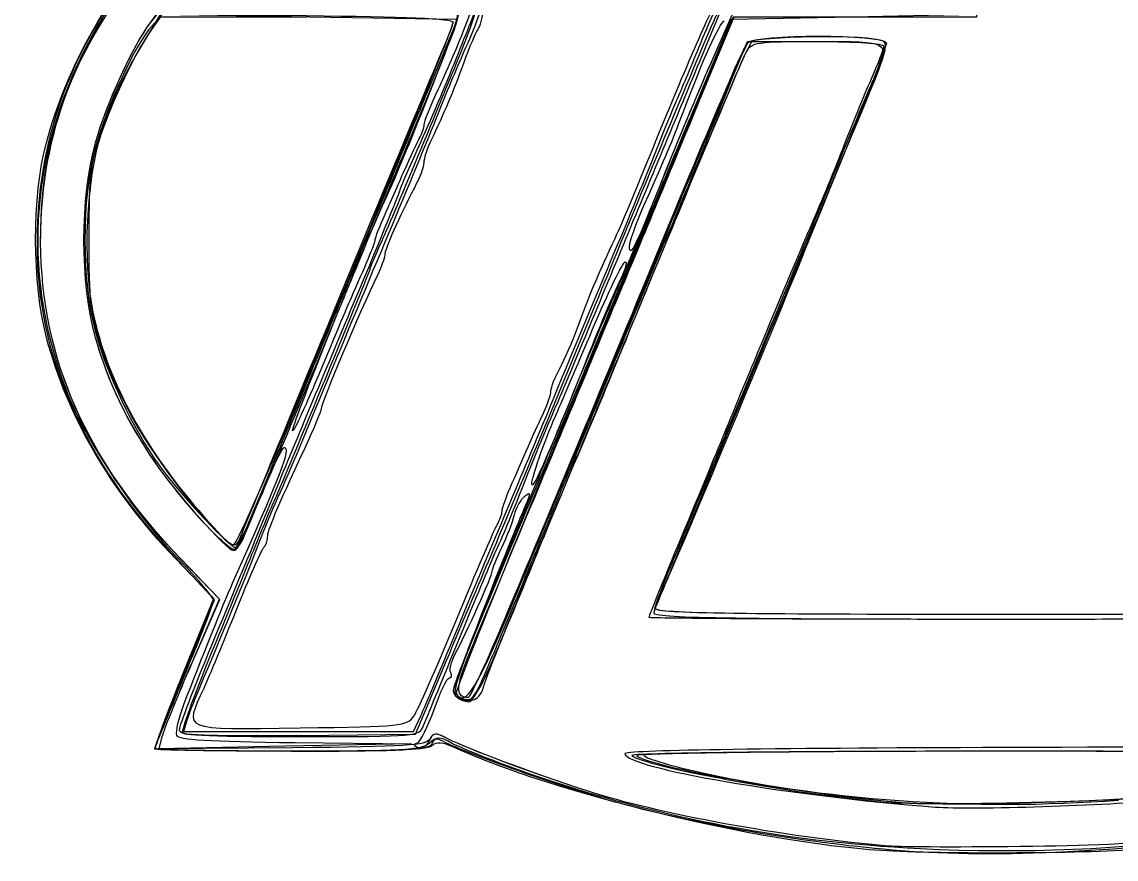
# Model space of a CAD drawing. Extents: x 0 to 107, y 0 to 68.
# Drawn here: x -0.1 to 59.1, y -0.1 to 45.2 of the extents above; entities that cross this region are included whole.
import ezdxf

# ---------------------------------------------------------------- set-up
doc = ezdxf.new("R2010")
doc.units = 0
doc.layers.add('Layer_1', color=7, linetype='CONTINUOUS')

msp = doc.modelspace()

# ---------------------------------------------------------------- linework, layer by layer
at = {"layer": 'Layer_1', "color": 7}
for points in [[(36.84762, 43.775828), (37.864224, 46.223224), (44.297291, 46.223224), (50.730359, 46.223224), (50.657819, 50.654995), (50.585279, 55.086767), (48.799341, 55.164998), (47.013403, 55.243228), (47.013403, 56.686347), (47.013403, 58.129467), (48.568508, 58.129467)], [(54.157127, 50.72114), (55.083169, 50.853432), (55.083169, 52.9701), (55.083169, 55.086766), (53.164939, 55.164507), (51.24671, 55.242247), (51.24671, 50.468154), (51.24671, 45.694062), (44.792779, 45.694062), (38.338847, 45.694062), (37.092807, 42.84979)], [(55.114851, 53.234688), (55.083191, 55.086771), (53.231107, 55.086771), (51.379023, 55.086771), (51.306773, 50.390416), (51.234523, 45.694061), (44.786697, 45.694061), (38.338871, 45.694061), (37.114387, 42.898089)], [(55.114851, 53.234688), (55.083191, 55.086771), (53.231107, 55.086771), (51.379023, 55.086771), (51.306773, 50.390416), (51.234523, 45.694061), (44.786697, 45.694061), (38.338871, 45.694061), (37.114387, 42.898089)], [(54.818607, 52.972695), (54.818607, 54.82218), (53.16496, 54.90095), (51.511314, 54.97972), (51.511314, 50.204594), (51.511314, 45.429468), (44.932477, 45.429468), (38.35364, 45.429468), (30.784642, 27.268302)], [(52.509497, 54.993473), (51.523302, 54.900113), (51.451162, 50.230976), (51.379022, 45.56184), (44.805969, 45.429549), (38.232916, 45.297257), (36.245738, 40.534756)], [(52.509497, 54.993473), (51.523302, 54.900113), (51.451162, 50.230976), (51.379022, 45.56184), (44.805969, 45.429549), (38.232916, 45.297257), (36.245738, 40.534756)], [(52.509497, 54.993473), (51.523302, 54.900113), (51.451162, 50.230976), (51.379022, 45.56184), (44.805969, 45.429549), (38.232916, 45.297257), (36.245738, 40.534756)], [(52.509497, 54.993473), (51.523302, 54.900113), (51.451162, 50.230976), (51.379022, 45.56184), (44.805969, 45.429549), (38.232916, 45.297257), (36.245738, 40.534756)], [(53.892565, 47.546184), (53.098814, 47.546184), (53.098814, 49.265976), (53.098814, 50.985768), (53.892565, 50.985768), (54.686315, 50.985768), (54.686315, 52.970144), (54.686315, 54.954519), (53.098814, 54.954519), (51.511314, 54.954519), (51.511314, 50.192018), (51.511314, 45.429517), (44.942806, 45.429517), (38.374299, 45.429517), (36.495457, 40.865453)], [(15.298443, 45.701671), (7.29321, 45.723871), (6.815355, 45.113647)], [(23.359196, 45.042052), (23.519044, 45.678936), (15.423095, 45.752636), (7.327146, 45.826346), (6.824702, 45.146451)], [(23.359196, 45.042052), (23.519044, 45.678936), (15.423095, 45.752636), (7.327146, 45.826346), (6.824702, 45.146451)], [(23.130884, 45.975042), (24.251503, 45.958642), (23.708893, 44.569579)], [(15.275841, 45.488028), (7.350791, 45.561768), (6.160567, 43.577393)], [(15.281405, 45.429474), (7.361919, 45.429474), (6.848248, 44.701869)], [(21.899973, 41.593014), (23.432385, 45.297182), (15.445281, 45.429474), (7.458178, 45.561765), (6.900278, 44.942884)], [(21.899973, 41.593014), (23.432385, 45.297182), (15.445281, 45.429474), (7.458178, 45.561765), (6.900278, 44.942884)], [(21.899973, 41.593014), (23.432385, 45.297182), (15.445281, 45.429474), (7.458178, 45.561765), (6.900278, 44.942884)], [(21.899973, 41.593014), (23.432385, 45.297182), (15.445281, 45.429474), (7.458178, 45.561765), (6.900278, 44.942884)], [(38.332629, 42.188327), (39.125276, 44.106557), (42.804753, 44.106557)], [(38.332629, 42.188327), (39.125276, 44.106557), (42.804753, 44.106557)], [(38.332629, 42.188327), (39.125276, 44.106557), (42.804753, 44.106557)], [(38.332629, 42.188327), (39.125276, 44.106557), (42.804753, 44.106557)], [(38.982174, 43.378953), (39.354067, 44.106557), (42.919148, 44.106557)], [(38.982174, 43.378953), (39.354067, 44.106557), (42.919148, 44.106557)], [(8.622272, 9.995224), (10.259933, 13.995399), (8.179542, 16.162385)], [(8.678918, 9.985267), (10.296534, 13.930684), (8.181959, 16.190793)], [(9.096837, 10.576561), (10.560431, 13.957989), (8.473584, 16.133834)], [(9.096837, 10.576561), (10.560431, 13.957989), (8.473584, 16.133834)], [(9.10362, 10.568602), (10.574353, 13.94349), (8.480544, 16.126582)], [(14.921933, 6.59712), (21.157967, 6.66801), (22.837371, 10.636756)], [(14.921933, 6.59712), (21.157967, 6.66801), (22.837371, 10.636756)], [(8.792797, 7.39561), (8.613144, 6.800296), (14.83627, 6.800296), (21.059397, 6.800296), (21.45329, 7.660193)], [(14.657927, 6.209263), (20.951934, 6.137773), (14.126627, 6.006016), (7.30132, 5.874259), (7.467102, 6.533985)], [(14.508305, 5.931691), (7.301709, 5.874241), (7.467476, 6.534681)], [(14.508305, 5.931691), (7.301709, 5.874241), (7.467476, 6.534681)]]:
    msp.add_lwpolyline(points, dxfattribs=at)
for points in [[(32.733917, 33.023607)], [(14.186595, 23.210016)], [(13.152369, 20.49733)], [(13.152369, 20.49733)], [(13.152369, 20.49733)], [(13.152369, 20.49733)], [(13.202959, 20.439931)], [(13.202959, 20.439931)], [(27.453317, 20.161759)], [(11.639651, 17.185195)], [(26.559943, 14.076937)], [(25.79286, 12.422737)], [(25.113383, 10.372248)], [(25.113383, 10.372248)], [(25.113383, 10.372248)], [(25.113383, 10.372248)], [(24.786737, 9.442891)], [(24.786737, 9.442891)], [(21.072364, 7.634664)], [(21.603407, 7.131007)], [(46.748804, 0.610959)], [(46.748813, 0.610966)], [(46.748813, 0.610966)], [(46.351938, 0.368877)], [(47.410283, 0.360398)], [(48.468605, 0.463501)], [(48.468605, 0.463501)], [(48.468605, 0.463501)], [(48.468605, 0.463501)]]:
    msp.add_lwpolyline(points, close=True, dxfattribs=at)
for points in [[(0.891244, 33.258637), (0.853189, 39.842025), (3.161212, 45.020139), (8.792678, 50.985725)], [(0.891244, 33.258637), (0.853189, 39.842025), (3.161212, 45.020139), (8.792678, 50.985725)], [(0.711301, 33.151372), (0.711301, 39.773022), (3.09555, 45.252139), (8.414388, 50.853433)], [(1.199734, 38.625388), (2.336975, 42.862003), (4.664994, 46.929756), (7.903739, 50.339312)], [(3.473327, 44.033209), (4.569462, 46.110127), (6.004411, 48.075303), (8.438934, 50.833649)], [(3.473327, 44.033209), (4.569462, 46.110127), (6.004411, 48.075303), (8.438934, 50.833649)], [(3.473327, 44.033209), (4.569462, 46.110127), (6.004411, 48.075303), (8.438934, 50.833649)], [(3.473327, 44.033209), (4.569462, 46.110127), (6.004411, 48.075303), (8.438934, 50.833649)], [(33.609849, 37.35968), (35.706663, 42.539537), (37.216857, 46.028334), (37.520749, 46.394502)], [(37.180066, 44.945095), (37.70306, 46.15099), (37.749952, 46.184769), (39.142559, 46.358764)], [(37.180066, 44.945095), (37.70306, 46.15099), (37.749952, 46.184769), (39.142559, 46.358764)], [(24.444255, 45.892475), (24.369355, 45.710574), (23.83126, 44.371121), (23.248481, 42.915912)], [(24.677972, 45.819303), (24.585692, 45.451627), (24.215708, 44.507001), (23.855787, 43.720133)], [(24.421728, 46.148918), (24.513838, 46.056808), (24.266936, 45.17264), (23.873054, 44.184106)], [(24.421728, 46.148918), (24.513838, 46.056808), (24.266936, 45.17264), (23.873054, 44.184106)], [(24.828855, 45.826352), (24.778345, 45.389789), (24.645359, 44.913539), (24.533318, 44.768018)], [(36.57062, 43.974265), (36.983955, 44.992911), (37.433654, 45.975177), (37.569954, 46.157078)], [(0.891244, 33.258637), (0.865897, 37.643519), (2.038297, 41.803916), (4.293822, 45.333081)], [(6.824702, 45.146451), (5.871888, 43.857128), (4.418297, 40.683334), (3.839003, 38.627425)], [(6.824702, 45.146451), (5.871888, 43.857128), (4.418297, 40.683334), (3.839003, 38.627425)], [(6.815355, 45.113647), (5.928016, 43.98051), (4.423495, 40.701777), (3.839003, 38.627421)], [(14.186595, 23.210013), (20.828799, 39.116286), (23.20089, 44.88716), (23.20089, 45.140189)], [(23.20089, 45.140189), (23.20089, 45.321529), (20.518835, 45.439247), (15.275841, 45.488028)], [(19.504269, 35.507595), (20.75557, 38.209142), (23.574546, 45.408594), (23.435491, 45.547651)], [(21.054775, 39.294923), (22.234291, 42.105557), (23.27128, 44.691765), (23.359196, 45.042052)], [(21.054775, 39.294923), (22.234291, 42.105557), (23.27128, 44.691765), (23.359196, 45.042052)], [(22.645474, 43.665473), (22.950952, 44.368759), (23.20089, 45.053368), (23.20089, 45.186827)], [(35.635434, 40.270097), (36.74361, 43.198597), (37.565575, 45.031088), (37.858845, 45.226985)], [(6.900278, 44.942884), (6.012071, 43.957588), (4.431574, 40.542028), (3.841206, 38.332026)], [(6.900278, 44.942884), (6.012071, 43.957588), (4.431574, 40.542028), (3.841206, 38.332026)], [(6.900278, 44.942884), (6.012071, 43.957588), (4.431574, 40.542028), (3.841206, 38.332026)], [(6.900278, 44.942884), (6.012071, 43.957588), (4.431574, 40.542028), (3.841206, 38.332026)], [(6.848248, 44.701869), (6.033077, 43.547199), (4.780889, 40.931328), (4.152696, 39.070751)], [(23.708893, 44.569579), (23.410459, 43.805595), (22.816882, 42.436058), (22.389837, 41.526164)], [(24.533318, 44.768018), (24.421278, 44.622497), (24.070478, 43.78906), (23.753758, 42.915934)], [(31.798935, 32.068012), (32.872493, 34.700037), (36.458056, 43.280313), (37.180066, 44.945095)], [(31.798935, 32.068012), (32.872493, 34.700037), (36.458056, 43.280313), (37.180066, 44.945095)], [(39.124628, 44.032987), (39.523434, 44.513518), (46.445442, 44.515497), (46.629777, 44.035087)], [(39.142612, 44.040411), (39.448499, 44.425573), (45.854556, 44.510576), (46.443563, 44.137291)], [(2.472248, 24.791968), (-0.124268, 31.179871), (0.224158, 37.876797), (3.473327, 44.033209)], [(2.472248, 24.791968), (-0.124268, 31.179871), (0.224158, 37.876797), (3.473327, 44.033209)], [(2.472248, 24.791968), (-0.124268, 31.179871), (0.224158, 37.876797), (3.473327, 44.033209)], [(2.472248, 24.791968), (-0.124268, 31.179871), (0.224158, 37.876797), (3.473327, 44.033209)], [(23.873054, 44.184106), (22.759063, 41.388314), (20.035168, 34.865928), (19.334684, 33.316946)], [(23.873054, 44.184106), (22.759063, 41.388314), (20.035168, 34.865928), (19.334684, 33.316946)], [(33.39102, 30.612803), (37.478273, 40.486455), (38.854351, 43.707322), (39.124628, 44.032987)], [(46.629777, 44.035087), (46.735277, 43.760159), (39.75807, 26.640347), (35.336587, 16.325257)], [(35.354362, 41.063847), (35.609971, 41.645931), (36.157285, 42.955618), (36.57062, 43.974265)], [(35.649468, 35.904471), (37.426232, 40.197337), (38.998147, 43.85851), (39.142612, 44.040411)], [(39.061557, 43.550609), (39.341253, 44.073227), (39.572676, 44.106557), (42.921657, 44.106557)], [(42.804753, 44.106557), (46.954582, 44.106557), (46.840862, 44.180357), (45.930586, 42.077972)], [(42.804753, 44.106557), (46.954582, 44.106557), (46.840862, 44.180357), (45.930586, 42.077972)], [(42.804753, 44.106557), (46.954582, 44.106557), (46.840862, 44.180357), (45.930586, 42.077972)], [(42.804753, 44.106557), (46.954582, 44.106557), (46.840862, 44.180357), (45.930586, 42.077972)], [(42.919148, 44.106557), (45.049721, 44.106557), (46.48423, 44.003131), (46.48423, 43.849517)], [(42.919148, 44.106557), (45.049721, 44.106557), (46.48423, 44.003131), (46.48423, 43.849517)], [(42.921657, 44.106557), (45.050605, 44.106557), (46.484225, 44.003121), (46.484225, 43.849517)], [(46.443563, 44.137291), (46.726472, 43.957999), (46.528013, 43.264621), (45.479185, 40.767903)], [(46.484225, 43.849517), (46.484225, 43.708147), (46.17835, 42.904474), (45.804504, 42.063578)], [(46.48423, 43.849517), (46.48423, 43.708147), (46.178355, 42.904474), (45.804509, 42.063578)], [(46.48423, 43.849517), (46.48423, 43.708147), (46.178355, 42.904474), (45.804509, 42.063578)], [(6.160567, 43.577393), (5.505943, 42.485986), (4.639852, 40.640517), (4.235919, 39.47635)], [(14.018496, 22.939884), (17.576287, 31.547841), (22.039843, 42.271162), (22.645474, 43.665473)], [(23.855787, 43.720133), (23.495866, 42.933266), (22.858271, 41.418389), (22.438909, 40.35374)], [(32.326147, 27.437803), (34.650994, 33.149753), (38.774529, 43.01429), (39.061557, 43.550609)], [(35.223478, 39.873222), (35.557623, 40.673587), (36.288487, 42.429759), (36.84762, 43.775828)], [(36.207852, 36.830513), (37.529184, 40.031972), (38.77763, 42.978769), (38.982174, 43.378953)], [(36.207852, 36.830513), (37.529184, 40.031972), (38.77763, 42.978769), (38.982174, 43.378953)], [(23.248481, 42.915912), (22.665702, 41.460703), (21.761741, 39.346841), (21.239681, 38.218437)], [(23.753758, 42.915934), (23.1924, 41.368389), (22.730757, 40.272373), (21.981415, 38.708095)], [(37.114387, 42.898089), (36.440921, 41.360304), (35.191366, 38.353975), (34.337595, 36.217358)], [(37.114387, 42.898089), (36.440921, 41.360304), (35.191366, 38.353975), (34.337595, 36.217358)], [(37.092807, 42.84979), (36.407483, 41.285441), (35.267013, 38.542481), (34.558427, 36.754323)], [(36.295892, 37.227388), (36.980145, 38.900878), (37.896676, 41.133301), (38.332629, 42.188327)], [(36.295892, 37.227388), (36.980145, 38.900878), (37.896676, 41.133301), (38.332629, 42.188327)], [(36.295892, 37.227388), (36.980145, 38.900878), (37.896676, 41.133301), (38.332629, 42.188327)], [(36.295892, 37.227388), (36.980145, 38.900878), (37.896676, 41.133301), (38.332629, 42.188327)], [(45.930586, 42.077972), (45.626079, 41.374683), (44.566254, 38.834732), (43.575415, 36.433638)], [(45.930586, 42.077972), (45.626079, 41.374683), (44.566254, 38.834732), (43.575415, 36.433638)], [(45.930586, 42.077972), (45.626079, 41.374683), (44.566254, 38.834732), (43.575415, 36.433638)], [(45.930586, 42.077972), (45.626079, 41.374683), (44.566254, 38.834732), (43.575415, 36.433638)], [(45.804504, 42.063578), (45.430655, 41.222685), (44.723162, 39.49875), (44.232291, 38.232609)], [(45.804509, 42.063578), (45.43066, 41.222685), (44.723167, 39.49875), (44.232296, 38.232609)], [(45.804509, 42.063578), (45.43066, 41.222685), (44.723167, 39.49875), (44.232296, 38.232609)], [(17.507598, 31.009678), (19.080581, 34.79322), (21.057148, 39.555722), (21.899973, 41.593014)], [(17.507598, 31.009678), (19.080581, 34.79322), (21.057148, 39.555722), (21.899973, 41.593014)], [(17.507598, 31.009678), (19.080581, 34.79322), (21.057148, 39.555722), (21.899973, 41.593014)], [(17.507598, 31.009678), (19.080581, 34.79322), (21.057148, 39.555722), (21.899973, 41.593014)], [(22.389837, 41.526164), (21.962791, 40.616269), (21.613389, 39.751452), (21.613389, 39.604344)], [(36.495457, 40.865453), (35.462095, 38.355218), (33.646661, 33.97967), (32.461158, 31.142012)], [(34.055673, 37.888846), (34.514344, 39.053013), (35.098753, 40.481764), (35.354362, 41.063847)], [(22.438909, 40.35374), (22.019547, 39.289091), (20.875572, 36.513013), (19.896746, 34.184679)], [(36.245738, 40.534756), (35.152789, 37.91538), (33.067401, 32.914754), (31.611539, 29.422253)], [(36.245738, 40.534756), (35.152789, 37.91538), (33.067401, 32.914754), (31.611539, 29.422253)], [(36.245738, 40.534756), (35.152789, 37.91538), (33.067401, 32.914754), (31.611539, 29.422253)], [(36.245738, 40.534756), (35.152789, 37.91538), (33.067401, 32.914754), (31.611539, 29.422253)], [(33.536703, 35.272562), (34.79589, 38.102953), (34.99273, 38.571673), (35.635434, 40.270097)], [(45.479185, 40.767903), (43.821017, 36.82066), (34.295933, 13.941834), (34.121401, 13.48701)], [(30.877161, 29.422178), (32.410594, 33.122983), (33.767803, 36.386495), (35.223478, 39.873222)], [(4.152696, 39.070751), (3.345266, 36.67932), (3.143604, 32.246399), (3.716388, 29.479862)], [(4.235919, 39.47635), (3.565839, 37.545129), (3.500966, 37.023564), (3.495461, 33.523223)], [(16.837669, 29.157594), (17.977562, 31.922491), (19.875259, 36.48429), (21.054775, 39.294923)], [(16.837669, 29.157594), (17.977562, 31.922491), (19.875259, 36.48429), (21.054775, 39.294923)], [(21.613389, 39.604344), (21.613389, 39.457238), (21.502857, 39.130133), (21.367761, 38.877445)], [(1.210959, 28.099261), (0.428427, 31.035808), (0.423418, 35.733347), (1.199734, 38.625388)], [(3.839003, 38.627425), (3.005851, 35.670582), (3.009125, 31.038176), (3.846443, 28.099258)], [(3.839003, 38.627425), (3.005851, 35.670582), (3.009125, 31.038176), (3.846443, 28.099258)], [(3.839003, 38.627421), (3.005851, 35.670578), (3.009125, 31.038172), (3.846443, 28.099254)], [(21.367761, 38.877445), (21.232667, 38.624758), (20.885711, 37.882233), (20.596749, 37.22739)], [(21.981415, 38.708095), (21.779002, 38.285555), (21.613394, 37.765985), (21.613394, 37.553495)], [(3.841206, 38.332026), (3.096109, 35.542802), (3.094949, 31.243232), (3.838546, 28.460245)], [(3.841206, 38.332026), (3.096109, 35.542802), (3.094949, 31.243232), (3.838546, 28.460245)], [(3.841206, 38.332026), (3.096109, 35.542802), (3.094949, 31.243232), (3.838546, 28.460245)], [(3.841206, 38.332026), (3.096109, 35.542802), (3.094949, 31.243232), (3.838546, 28.460245)], [(21.239681, 38.218437), (20.717621, 37.090037), (20.290481, 36.095765), (20.290481, 36.008947)], [(31.543559, 31.803429), (32.46655, 33.986241), (33.597001, 36.72468), (34.055673, 37.888846)], [(44.232291, 38.232609), (43.741421, 36.966472), (42.956674, 35.061471), (42.488409, 33.999275)], [(44.232296, 38.232609), (43.741426, 36.966472), (42.956679, 35.061471), (42.488414, 33.999275)], [(44.232296, 38.232609), (43.741426, 36.966472), (42.956679, 35.061471), (42.488414, 33.999275)], [(21.613394, 37.553495), (21.613394, 37.341003), (21.38567, 36.734218), (21.107342, 36.205081)], [(31.805452, 33.126345), (32.149892, 33.85395), (32.961872, 35.758951), (33.609849, 37.35968)], [(20.596749, 37.22739), (20.307787, 36.572546), (19.823007, 35.47775), (19.519461, 34.794508)], [(31.260471, 24.92426), (32.660196, 28.27124), (34.886518, 33.629054), (36.207852, 36.830513)], [(31.260471, 24.92426), (32.660196, 28.27124), (34.886518, 33.629054), (36.207852, 36.830513)], [(34.558427, 36.754323), (33.102593, 33.08045), (32.74658, 32.352484), (32.733917, 33.023607)], [(34.581292, 33.126345), (34.84007, 33.708429), (35.61164, 35.553898), (36.295892, 37.227388)], [(34.581292, 33.126345), (34.84007, 33.708429), (35.61164, 35.553898), (36.295892, 37.227388)], [(34.581292, 33.126345), (34.84007, 33.708429), (35.61164, 35.553898), (36.295892, 37.227388)], [(34.581292, 33.126345), (34.84007, 33.708429), (35.61164, 35.553898), (36.295892, 37.227388)], [(21.107342, 36.205081), (20.298338, 34.667073), (19.496728, 32.85006), (19.496728, 32.554295)], [(34.337595, 36.217358), (33.483823, 34.080741), (32.463601, 31.618224), (32.07043, 30.745098)], [(34.337595, 36.217358), (33.483823, 34.080741), (32.463601, 31.618224), (32.07043, 30.745098)], [(43.575415, 36.433638), (42.584577, 34.032543), (40.382256, 28.734261), (38.681366, 24.659677)], [(43.575415, 36.433638), (42.584577, 34.032543), (40.382256, 28.734261), (38.681366, 24.659677)], [(43.575415, 36.433638), (42.584577, 34.032543), (40.382256, 28.734261), (38.681366, 24.659677)], [(43.575415, 36.433638), (42.584577, 34.032543), (40.382256, 28.734261), (38.681366, 24.659677)], [(20.290481, 36.008947), (20.290481, 35.922127), (19.097361, 33.011664), (17.639101, 29.541253)], [(30.589358, 23.733635), (31.595653, 26.134729), (33.872701, 31.611606), (35.649468, 35.904471)], [(14.519992, 23.06592), (14.405389, 23.180522), (18.316033, 32.94221), (19.504269, 35.507595)], [(32.733938, 33.023602), (32.729538, 33.258137), (33.090758, 34.270168), (33.536703, 35.272562)], [(19.519461, 34.794508), (19.215912, 34.111269), (18.967556, 33.47442), (18.967556, 33.379286)], [(19.896746, 34.184679), (18.91792, 31.856345), (17.427174, 28.284469), (16.583979, 26.247177)], [(42.488409, 33.999275), (42.020142, 32.937081), (40.65555, 29.686761), (39.455979, 26.776343)], [(42.488414, 33.999275), (42.020147, 32.937081), (40.655555, 29.686761), (39.455984, 26.776343)], [(42.488414, 33.999275), (42.020147, 32.937081), (40.655555, 29.686761), (39.455984, 26.776343)], [(8.181959, 16.190793), (3.15687, 21.561728), (0.711301, 27.113883), (0.711301, 33.151372)], [(8.473584, 16.133834), (3.344222, 21.481937), (0.927771, 26.93952), (0.891244, 33.258637)], [(8.473584, 16.133834), (3.344222, 21.481937), (0.927771, 26.93952), (0.891244, 33.258637)], [(8.480544, 16.126582), (3.343918, 21.482244), (0.927789, 26.936403), (0.891244, 33.258637)], [(3.495461, 33.523223), (3.489911, 29.99735), (3.551409, 29.497656), (4.255046, 27.350856)], [(18.967556, 33.379286), (18.967556, 33.214599), (18.559267, 32.219631), (17.778033, 30.480513)], [(19.334684, 33.316946), (18.987244, 32.548651), (18.702973, 31.875774), (18.702973, 31.821666)], [(19.334684, 33.316946), (18.987244, 32.548651), (18.702973, 31.875774), (18.702973, 31.821666)], [(19.496728, 32.554295), (19.496728, 32.404316), (19.329553, 31.935893), (19.125229, 31.513353)], [(29.929186, 28.628428), (30.56141, 30.36179), (31.041015, 31.511538), (31.805452, 33.126345)], [(29.952956, 22.013842), (32.23976, 27.543636), (34.322514, 32.544262), (34.581292, 33.126345)], [(29.952956, 22.013842), (32.23976, 27.543636), (34.322514, 32.544262), (34.581292, 33.126345)], [(29.952956, 22.013842), (32.23976, 27.543636), (34.322514, 32.544262), (34.581292, 33.126345)], [(29.952956, 22.013842), (32.23976, 27.543636), (34.322514, 32.544262), (34.581292, 33.126345)], [(25.303854, 16.457591), (26.34857, 18.915922), (30.709868, 29.397958), (31.798935, 32.068012)], [(25.303854, 16.457591), (26.34857, 18.915922), (30.709868, 29.397958), (31.798935, 32.068012)], [(30.744446, 28.562282), (31.591036, 30.563193), (32.385612, 32.200304), (32.510172, 32.200304)], [(32.510172, 32.200304), (32.634733, 32.200304), (32.502972, 31.742143), (32.217234, 31.182165)], [(18.702973, 31.821666), (18.702973, 31.705813), (14.08856, 20.528008), (13.561865, 19.368014)], [(18.702973, 31.821666), (18.702973, 31.705813), (14.08856, 20.528008), (13.561865, 19.368014)], [(19.125229, 31.513353), (18.138709, 29.473237), (16.057143, 24.544761), (16.057143, 24.249115)], [(28.619973, 24.791968), (29.304953, 26.465458), (30.620566, 29.620615), (31.543559, 31.803429)], [(13.152366, 20.49733), (13.974762, 22.49558), (15.934617, 27.226135), (17.507598, 31.009678)], [(13.152366, 20.49733), (13.974762, 22.49558), (15.934617, 27.226135), (17.507598, 31.009678)], [(13.152366, 20.49733), (13.974762, 22.49558), (15.934617, 27.226135), (17.507598, 31.009678)], [(13.152366, 20.49733), (13.974762, 22.49558), (15.934617, 27.226135), (17.507598, 31.009678)], [(32.461158, 31.142012), (31.275656, 28.304356), (29.192095, 23.30373), (27.831023, 20.02951)], [(32.217234, 31.182165), (31.931555, 30.62219), (31.043346, 28.508831), (30.243439, 26.48581)], [(17.778033, 30.480513), (17.581925, 30.04395), (16.792282, 28.173431), (16.023271, 26.323802)], [(25.79286, 12.422694), (27.694813, 16.918731), (30.752495, 24.238867), (33.39102, 30.612803)], [(32.07043, 30.745098), (31.677259, 29.871973), (30.425245, 26.89541), (29.288176, 24.130514)], [(32.07043, 30.745098), (31.677259, 29.871973), (30.425245, 26.89541), (29.288176, 24.130514)], [(3.716388, 29.479862), (4.453287, 25.920649), (6.392322, 22.281304), (9.421143, 18.772695)], [(13.202958, 20.439934), (14.062157, 22.469751), (15.697777, 26.392698), (16.837669, 29.157594)], [(13.202958, 20.439934), (14.062157, 22.469751), (15.697777, 26.392698), (16.837669, 29.157594)], [(17.639101, 29.541253), (16.180842, 26.070842), (14.288609, 21.528704), (13.434139, 19.447619)], [(31.611539, 29.422253), (30.15568, 25.929752), (27.728838, 20.122803), (26.218559, 16.51792)], [(31.611539, 29.422253), (30.15568, 25.929752), (27.728838, 20.122803), (26.218559, 16.51792)], [(31.611539, 29.422253), (30.15568, 25.929752), (27.728838, 20.122803), (26.218559, 16.51792)], [(31.611539, 29.422253), (30.15568, 25.929752), (27.728838, 20.122803), (26.218559, 16.51792)], [(28.763158, 24.395093), (29.02141, 24.977177), (29.97271, 27.239365), (30.877161, 29.422178)], [(3.838546, 28.460245), (4.449821, 26.17248), (5.875191, 23.176747), (7.283414, 21.220092)], [(3.838546, 28.460245), (4.449821, 26.17248), (5.875191, 23.176747), (7.283414, 21.220092)], [(3.838546, 28.460245), (4.449821, 26.17248), (5.875191, 23.176747), (7.283414, 21.220092)], [(3.838546, 28.460245), (4.449821, 26.17248), (5.875191, 23.176747), (7.283414, 21.220092)], [(28.73176, 23.847612), (28.99215, 24.439768), (29.897856, 26.561369), (30.744446, 28.562282)], [(28.969612, 26.437566), (29.231992, 26.914935), (29.6638, 27.900824), (29.929186, 28.628428)], [(8.179542, 16.162385), (4.699393, 19.787389), (2.356407, 23.800821), (1.210959, 28.099261)], [(3.846443, 28.099258), (4.855608, 24.557163), (6.702255, 21.38016), (9.580898, 18.233604)], [(3.846443, 28.099258), (4.855608, 24.557163), (6.702255, 21.38016), (9.580898, 18.233604)], [(3.846443, 28.099254), (4.52279, 25.725327), (5.540235, 23.588893), (7.044306, 21.38437)], [(4.255046, 27.350856), (4.709872, 25.963179), (5.622806, 24.056514), (6.504005, 22.653904)], [(30.784642, 27.268302), (26.621695, 17.279659), (23.282959, 8.99822), (23.365228, 8.865105)], [(29.955078, 21.749259), (30.637261, 23.349989), (31.704241, 25.909833), (32.326147, 27.437803)], [(39.455979, 26.776343), (38.256409, 23.865927), (36.489528, 19.595413), (35.52958, 17.286317)], [(39.455984, 26.776343), (38.256414, 23.865927), (36.489533, 19.595413), (35.529585, 17.286317)], [(39.455984, 26.776343), (38.256414, 23.865927), (36.489533, 19.595413), (35.529585, 17.286317)], [(16.583979, 26.247177), (14.798198, 21.932451), (14.362083, 20.900973), (13.563561, 19.103425)], [(16.023271, 26.323802), (15.25426, 24.474176), (14.577785, 23.008127), (14.519992, 23.06592)], [(30.243439, 26.48581), (28.601378, 22.332938), (27.470224, 19.769075), (27.453317, 20.161759)], [(28.492558, 25.221445), (28.492558, 25.412943), (28.707233, 25.960196), (28.969612, 26.437566)], [(27.02026, 14.668409), (27.952652, 16.962146), (29.860748, 21.57728), (31.260471, 24.92426)], [(27.02026, 14.668409), (27.952652, 16.962146), (29.860748, 21.57728), (31.260471, 24.92426)], [(28.124538, 24.105015), (28.32695, 24.527554), (28.492558, 25.029948), (28.492558, 25.221445)], [(8.359039, 16.11742), (6.164154, 18.37124), (3.466023, 22.347101), (2.472248, 24.791968)], [(8.359039, 16.11742), (6.164154, 18.37124), (3.466023, 22.347101), (2.472248, 24.791968)], [(8.359039, 16.11742), (6.164154, 18.37124), (3.466023, 22.347101), (2.472248, 24.791968)], [(8.359039, 16.11742), (6.164154, 18.37124), (3.466023, 22.347101), (2.472248, 24.791968)], [(26.358455, 19.368009), (26.917311, 20.677696), (27.934994, 23.118478), (28.619973, 24.791968)], [(26.624703, 19.16957), (27.520302, 21.452476), (28.265262, 23.272858), (28.763158, 24.395093)], [(38.681366, 24.659677), (36.980475, 20.585092), (35.242742, 16.417904), (34.819732, 15.399258)], [(38.681366, 24.659677), (36.980475, 20.585092), (35.242742, 16.417904), (34.819732, 15.399258)], [(38.681366, 24.659677), (36.980475, 20.585092), (35.242742, 16.417904), (34.819732, 15.399258)], [(38.681366, 24.659677), (36.980475, 20.585092), (35.242742, 16.417904), (34.819732, 15.399258)], [(16.057143, 24.249115), (16.057143, 24.126542), (15.653136, 23.156742), (15.159348, 22.094006)], [(29.288176, 24.130514), (28.151108, 21.365617), (26.316305, 16.915142), (25.210835, 14.240568)], [(29.288176, 24.130514), (28.151108, 21.365617), (26.316305, 16.915142), (25.210835, 14.240568)], [(26.559943, 14.076943), (27.769827, 16.98703), (29.583062, 21.33254), (30.589358, 23.733635)], [(27.34991, 22.410717), (27.573544, 22.92004), (27.922127, 23.682475), (28.124538, 24.105015)], [(27.453317, 20.161759), (27.438897, 20.496573), (28.113685, 22.442025), (28.73176, 23.847612)], [(11.339138, 16.9134), (11.478484, 16.95985), (12.759839, 19.793327), (14.186595, 23.210016)], [(6.504005, 22.653904), (8.084771, 20.137788), (10.918671, 16.773245), (11.339138, 16.9134)], [(11.639651, 17.185195), (11.715026, 17.367096), (12.785507, 19.956707), (14.018496, 22.939884)], [(11.939956, 17.44978), (13.690799, 21.705958), (14.066571, 22.490165), (14.152374, 22.066924)], [(14.152374, 22.066924), (14.236414, 21.652377), (13.782336, 20.51578), (11.25147, 14.805702)], [(15.159348, 22.094006), (13.587229, 18.710471), (13.146726, 17.662771), (13.146726, 17.307145)], [(25.113383, 10.372173), (25.48834, 11.245298), (27.666148, 16.48405), (29.952956, 22.013842)], [(25.113383, 10.372173), (25.48834, 11.245298), (27.666148, 16.48405), (29.952956, 22.013842)], [(25.113383, 10.372173), (25.48834, 11.245298), (27.666148, 16.48405), (29.952956, 22.013842)], [(25.113383, 10.372173), (25.48834, 11.245298), (27.666148, 16.48405), (29.952956, 22.013842)], [(26.395013, 20.24242), (26.696572, 20.925661), (27.126276, 21.901394), (27.34991, 22.410717)], [(7.044306, 21.38437), (8.221013, 19.659679), (10.968544, 16.589884), (11.335482, 16.589884)], [(24.866972, 9.265468), (25.00047, 9.843093), (27.618695, 16.26697), (29.955078, 21.749259)], [(7.283414, 21.220092), (8.460899, 19.584036), (11.331274, 16.538324), (11.518867, 16.725916)], [(7.283414, 21.220092), (8.460899, 19.584036), (11.331274, 16.538324), (11.518867, 16.725916)], [(7.283414, 21.220092), (8.460899, 19.584036), (11.331274, 16.538324), (11.518867, 16.725916)], [(7.283414, 21.220092), (8.460899, 19.584036), (11.331274, 16.538324), (11.518867, 16.725916)], [(11.3718, 16.659698), (11.519738, 16.709008), (12.34376, 18.410115), (13.202959, 20.439931)], [(11.3718, 16.659698), (11.519738, 16.709008), (12.34376, 18.410115), (13.202959, 20.439931)], [(11.518867, 16.725916), (11.594898, 16.801946), (12.329973, 18.499082), (13.152369, 20.49733)], [(11.518867, 16.725916), (11.594898, 16.801946), (12.329973, 18.499082), (13.152369, 20.49733)], [(11.518867, 16.725916), (11.594898, 16.801946), (12.329973, 18.499082), (13.152369, 20.49733)], [(11.518867, 16.725916), (11.594898, 16.801946), (12.329973, 18.499082), (13.152369, 20.49733)], [(25.846724, 18.717477), (25.846724, 18.872954), (26.093454, 19.559181), (26.395013, 20.24242)], [(27.831023, 20.02951), (26.469953, 16.755291), (24.879735, 12.947147), (24.297205, 11.566969)], [(26.516974, 18.515094), (26.613454, 18.8995), (26.871074, 19.362305), (27.089466, 19.543555)], [(27.089466, 19.543555), (27.415033, 19.81375), (27.40477, 19.684676), (27.032476, 18.8268)], [(13.434139, 19.447619), (12.579668, 17.36653), (11.093882, 13.774231), (10.132392, 11.464733)], [(13.561865, 19.368014), (13.363644, 18.931451), (12.837956, 17.681294), (12.39367, 16.589888)], [(13.561865, 19.368014), (13.363644, 18.931451), (12.837956, 17.681294), (12.39367, 16.589888)], [(13.563561, 19.103425), (13.240339, 18.37582), (12.821222, 17.363789), (12.63219, 16.854466)], [(23.59477, 12.753424), (24.555943, 15.081757), (25.799601, 18.05832), (26.358455, 19.368009)], [(25.702843, 16.986758), (25.910151, 17.42332), (26.324988, 18.405586), (26.624703, 19.16957)], [(9.421143, 18.772695), (11.114467, 16.811138), (11.39999, 16.606827), (11.639651, 17.185195)], [(27.032476, 18.8268), (25.972698, 16.384738), (23.204013, 9.28918), (23.202515, 9.011418)], [(25.574788, 17.975355), (25.724351, 18.228043), (25.846724, 18.561997), (25.846724, 18.717477)], [(25.829557, 16.756459), (26.111159, 17.339305), (26.420496, 18.130692), (26.516974, 18.515094)], [(9.580898, 18.233604), (10.417955, 17.318643), (11.223861, 16.610385), (11.3718, 16.659698)], [(9.580898, 18.233604), (10.417955, 17.318643), (11.223861, 16.610385), (11.3718, 16.659698)], [(23.380111, 12.852719), (24.437616, 15.417482), (25.425221, 17.722667), (25.574788, 17.975355)], [(11.335482, 16.589884), (11.47339, 16.589884), (11.745404, 16.976837), (11.939956, 17.44978)], [(13.146726, 17.307145), (13.146726, 17.11638), (13.045687, 16.847193), (12.922195, 16.708948)], [(35.52958, 17.286317), (34.569635, 14.977217), (33.784221, 13.042452), (33.784221, 12.986836)], [(35.529585, 17.286317), (34.56964, 14.977217), (33.784226, 13.042452), (33.784226, 12.986836)], [(35.529585, 17.286317), (34.56964, 14.977217), (33.784226, 13.042452), (33.784226, 12.986836)], [(12.63219, 16.854466), (12.241862, 15.802771), (10.792739, 12.266693), (9.704603, 9.710714)], [(12.39367, 16.589888), (11.949383, 15.498482), (10.877061, 12.879106), (10.010731, 10.769053)], [(12.39367, 16.589888), (11.949383, 15.498482), (10.877061, 12.879106), (10.010731, 10.769053)], [(12.922195, 16.708948), (12.798703, 16.570704), (12.142449, 15.068462), (11.463852, 13.370633)], [(21.603399, 7.131026), (23.683035, 12.2206), (25.401808, 16.352816), (25.702843, 16.986758)], [(25.317556, 15.482559), (25.317556, 15.60036), (25.547955, 16.173614), (25.829557, 16.756459)], [(10.236304, 13.888926), (10.236304, 14.054378), (9.391535, 15.057202), (8.359039, 16.11742)], [(10.236304, 13.888926), (10.236304, 14.054378), (9.391535, 15.057202), (8.359039, 16.11742)], [(10.236304, 13.888926), (10.236304, 14.054378), (9.391535, 15.057202), (8.359039, 16.11742)], [(10.236304, 13.888926), (10.236304, 14.054378), (9.391535, 15.057202), (8.359039, 16.11742)], [(22.837371, 10.636756), (23.761045, 12.819569), (24.870962, 15.438945), (25.303854, 16.457591)], [(22.837371, 10.636756), (23.761045, 12.819569), (24.870962, 15.438945), (25.303854, 16.457591)], [(26.218559, 16.51792), (23.023588, 8.891843), (22.974584, 8.741107), (23.641194, 8.589628)], [(26.218559, 16.51792), (23.023588, 8.891843), (22.974584, 8.741107), (23.641194, 8.589628)], [(26.218559, 16.51792), (23.023588, 8.891843), (22.974584, 8.741107), (23.641194, 8.589628)], [(26.218559, 16.51792), (23.023588, 8.891843), (22.974584, 8.741107), (23.641194, 8.589628)], [(35.336587, 16.325257), (34.744011, 14.942808), (34.199107, 13.662886), (34.125687, 13.480985)], [(23.300015, 10.966943), (23.911203, 12.095693), (25.317556, 15.243364), (25.317556, 15.482559)], [(34.819732, 15.399258), (34.396724, 14.380611), (34.050215, 13.398345), (34.049718, 13.216444)], [(34.819732, 15.399258), (34.396724, 14.380611), (34.050215, 13.398345), (34.049718, 13.216444)], [(34.819732, 15.399258), (34.396724, 14.380611), (34.050215, 13.398345), (34.049718, 13.216444)], [(34.819732, 15.399258), (34.396724, 14.380611), (34.050215, 13.398345), (34.049718, 13.216444)], [(11.25147, 14.805702), (10.755684, 13.687123), (9.584601, 10.77002), (8.621865, 8.255507)], [(25.210835, 14.240568), (24.105366, 11.565993), (23.200893, 9.22443), (23.200893, 9.037094)], [(25.210835, 14.240568), (24.105366, 11.565993), (23.200893, 9.22443), (23.200893, 9.037094)], [(24.786734, 9.442887), (25.082782, 10.023184), (26.087869, 12.37467), (27.02026, 14.668409)], [(24.786734, 9.442887), (25.082782, 10.023184), (26.087869, 12.37467), (27.02026, 14.668409)], [(8.648803, 9.778755), (9.521928, 11.873899), (10.236304, 13.723474), (10.236304, 13.888926)], [(8.648803, 9.778755), (9.521928, 11.873899), (10.236304, 13.723474), (10.236304, 13.888926)], [(8.648803, 9.778755), (9.521928, 11.873899), (10.236304, 13.723474), (10.236304, 13.888926)], [(8.648803, 9.778755), (9.521928, 11.873899), (10.236304, 13.723474), (10.236304, 13.888926)], [(23.365228, 8.865105), (23.857107, 8.069231), (24.494578, 9.109196), (26.559943, 14.076937)], [(11.463852, 13.370633), (10.785256, 11.672805), (9.995941, 9.767804), (9.709819, 9.137299)], [(34.121401, 13.48701), (34.017549, 13.216373), (37.735863, 13.150302), (53.070506, 13.150302)], [(34.125687, 13.480985), (34.019629, 13.218222), (37.918713, 13.150256), (53.098814, 13.150256)], [(34.049718, 13.216444), (34.048924, 12.954914), (38.034717, 12.885715), (53.098814, 12.885715)], [(34.049718, 13.216444), (34.048924, 12.954914), (38.034717, 12.885715), (53.098814, 12.885715)], [(34.049718, 13.216444), (34.048924, 12.954914), (38.034717, 12.885715), (53.098814, 12.885715)], [(34.049718, 13.216444), (34.048924, 12.954914), (38.034717, 12.885715), (53.098814, 12.885715)], [(53.070506, 13.150302), (63.56358, 13.150302), (72.148819, 13.197132), (72.148819, 13.254378)], [(53.098814, 13.150256), (68.279747, 13.150256), (72.177685, 13.218206), (72.070383, 13.480985)], [(53.098814, 12.885715), (68.460082, 12.885715), (72.148819, 12.951685), (72.148819, 13.226427)], [(53.098814, 12.885715), (68.460082, 12.885715), (72.148819, 12.951685), (72.148819, 13.226427)], [(53.098814, 12.885715), (68.460082, 12.885715), (72.148819, 12.951685), (72.148819, 13.226427)], [(53.098814, 12.885715), (68.460082, 12.885715), (72.148819, 12.951685), (72.148819, 13.226427)], [(21.072359, 7.634661), (21.284115, 7.939829), (22.322603, 10.287953), (23.380111, 12.852719)], [(21.45329, 7.660193), (21.669931, 8.133136), (22.633597, 10.425089), (23.59477, 12.753424)], [(33.784221, 12.986836), (33.784221, 12.931216), (42.475786, 12.885715), (53.098809, 12.885715)], [(33.784226, 12.986836), (33.784226, 12.931216), (42.475791, 12.885715), (53.098814, 12.885715)], [(33.784226, 12.986836), (33.784226, 12.931216), (42.475791, 12.885715), (53.098814, 12.885715)], [(53.098809, 12.885715), (63.721833, 12.885715), (72.413397, 12.931215), (72.413397, 12.986836)], [(53.098814, 12.885715), (63.721838, 12.885715), (72.413402, 12.931215), (72.413402, 12.986836)], [(53.098814, 12.885715), (63.721838, 12.885715), (72.413402, 12.931215), (72.413402, 12.986836)], [(24.030129, 8.656475), (24.122409, 8.654375), (24.915636, 10.349064), (25.79286, 12.422737)], [(10.132392, 11.464733), (9.170901, 9.155232), (8.384227, 7.101402), (8.384227, 6.900668)], [(24.297205, 11.566969), (23.296918, 9.197), (23.24905, 8.675337), (24.030129, 8.656475)], [(10.010731, 10.769053), (9.144401, 8.659001), (8.491906, 6.841161), (8.560742, 6.729412)], [(10.010731, 10.769053), (9.144401, 8.659001), (8.491906, 6.841161), (8.560742, 6.729412)], [(23.068931, 9.974755), (22.979181, 10.119977), (23.083161, 10.566461), (23.300015, 10.966943)], [(7.467102, 6.533985), (7.558284, 6.896838), (8.294717, 8.712415), (9.10362, 10.568602)], [(7.467476, 6.534681), (7.558648, 6.897936), (8.29186, 8.716775), (9.096837, 10.576561)], [(7.467476, 6.534681), (7.558648, 6.897936), (8.29186, 8.716775), (9.096837, 10.576561)], [(23.641194, 8.589628), (24.268341, 8.447118), (24.306486, 8.493308), (25.113383, 10.372248)], [(23.641194, 8.589628), (24.268341, 8.447118), (24.306486, 8.493308), (25.113383, 10.372248)], [(23.641194, 8.589628), (24.268341, 8.447118), (24.306486, 8.493308), (25.113383, 10.372248)], [(23.641194, 8.589628), (24.268341, 8.447118), (24.306486, 8.493308), (25.113383, 10.372248)], [(7.103198, 5.876457), (7.037974, 5.941687), (7.721558, 7.795127), (8.622272, 9.995224)], [(7.061303, 5.890905), (7.061303, 5.972825), (7.78923, 7.815287), (8.678918, 9.985267)], [(7.061303, 5.855684), (7.061303, 5.918234), (7.775678, 7.683615), (8.648803, 9.778755)], [(7.061303, 5.855684), (7.061303, 5.918234), (7.775678, 7.683615), (8.648803, 9.778755)], [(7.061303, 5.855684), (7.061303, 5.918234), (7.775678, 7.683615), (8.648803, 9.778755)], [(7.061303, 5.855684), (7.061303, 5.918234), (7.775678, 7.683615), (8.648803, 9.778755)], [(9.704603, 9.710714), (9.301919, 8.764829), (8.891606, 7.723032), (8.792797, 7.39561)], [(22.167393, 8.00494), (22.498598, 8.943116), (22.873653, 9.710714), (23.000851, 9.710714)], [(23.000851, 9.710714), (23.12805, 9.710714), (23.158686, 9.829533), (23.068931, 9.974755)], [(9.709819, 9.137299), (8.656231, 6.815587), (8.394052, 6.922571), (14.932383, 7.006201)], [(23.202515, 9.011418), (23.200415, 8.630299), (23.877065, 8.359289), (24.364065, 8.546169)], [(23.200893, 9.037094), (23.200893, 8.726804), (23.560687, 8.462216), (24.055413, 8.40869)], [(23.200893, 9.037094), (23.200893, 8.726804), (23.560687, 8.462216), (24.055413, 8.40869)], [(24.055413, 8.40869), (24.161595, 8.39721), (24.490692, 8.862591), (24.786737, 9.442891)], [(24.055413, 8.40869), (24.161595, 8.39721), (24.490692, 8.862591), (24.786737, 9.442891)], [(24.364065, 8.546169), (24.567249, 8.624139), (24.793558, 8.947823), (24.866972, 9.265468)], [(8.621865, 8.255507), (8.343286, 7.527903), (8.171285, 6.785928), (8.23964, 6.606673)], [(21.271597, 6.201296), (21.43308, 6.255126), (21.836189, 7.066764), (22.167393, 8.00494)], [(14.872193, 6.535694), (21.351992, 6.535694), (21.360464, 6.536488), (21.603407, 7.131007)], [(14.932383, 7.006201), (20.434702, 7.076581), (20.704254, 7.104171), (21.072364, 7.634664)], [(8.23964, 6.606673), (8.332194, 6.363957), (9.970681, 6.262505), (14.657927, 6.209263)], [(8.384227, 6.900668), (8.384227, 6.600348), (9.533548, 6.535694), (14.872193, 6.535694)], [(8.560742, 6.729412), (8.629578, 6.61766), (11.492114, 6.558129), (14.921933, 6.59712)], [(8.560742, 6.729412), (8.629578, 6.61766), (11.492114, 6.558129), (14.921933, 6.59712)], [(22.945507, 6.398664), (22.211066, 6.778458), (22.145089, 6.77024), (21.874837, 6.265272)], [(23.11733, 6.175681), (22.441626, 6.548011), (22.328911, 6.546931), (21.90587, 6.164091)], [(23.11733, 6.175681), (22.441626, 6.548011), (22.328911, 6.546931), (21.90587, 6.164091)], [(23.11733, 6.175681), (22.441626, 6.548011), (22.328911, 6.546931), (21.90587, 6.164091)], [(23.11733, 6.175681), (22.441626, 6.548011), (22.328911, 6.546931), (21.90587, 6.164091)], [(22.948512, 6.397109), (22.249303, 6.758685), (22.145425, 6.758437), (21.941873, 6.394709)], [(22.948512, 6.397109), (22.249303, 6.758685), (22.145425, 6.758437), (21.941873, 6.394709)], [(21.90587, 6.164091), (21.50295, 5.799445), (20.460444, 5.741961), (14.250367, 5.741961)], [(21.90587, 6.164091), (21.50295, 5.799445), (20.460444, 5.741961), (14.250367, 5.741961)], [(21.90587, 6.164091), (21.50295, 5.799445), (20.460444, 5.741961), (14.250367, 5.741961)], [(21.90587, 6.164091), (21.50295, 5.799445), (20.460444, 5.741961), (14.250367, 5.741961)], [(22.027937, 6.021213), (21.758069, 5.797244), (19.618934, 5.716199), (14.436983, 5.733617)], [(22.045018, 6.133994), (21.917074, 5.800576), (20.785691, 5.741963), (14.477942, 5.741963)], [(21.941873, 6.394709), (21.74789, 6.048081), (20.667435, 5.980782), (14.508305, 5.931691)], [(21.941873, 6.394709), (21.74789, 6.048081), (20.667435, 5.980782), (14.508305, 5.931691)], [(21.282417, 5.915286), (21.063964, 6.050298), (21.060908, 6.131067), (21.271597, 6.201296)], [(21.874837, 6.265272), (21.710441, 5.958096), (21.456187, 5.807889), (21.282417, 5.915286)], [(23.265311, 5.939403), (22.59772, 6.244412), (22.319074, 6.262835), (22.027937, 6.021213)], [(22.682707, 6.265251), (22.320066, 6.459331), (22.156979, 6.425763), (22.045018, 6.133994)], [(32.583322, 2.820777), (29.960729, 3.498693), (23.934844, 5.59513), (22.682707, 6.265251)], [(30.450761, 3.599923), (27.429928, 4.58204), (23.946526, 5.881018), (22.945507, 6.398664)], [(30.450761, 3.599923), (27.433214, 4.580974), (23.946835, 5.880859), (22.948512, 6.397109)], [(30.450761, 3.599923), (27.433214, 4.580974), (23.946835, 5.880859), (22.948512, 6.397109)], [(26.772766, 4.720349), (25.172036, 5.294992), (23.52709, 5.949891), (23.11733, 6.175681)], [(26.772766, 4.720349), (25.172036, 5.294992), (23.52709, 5.949891), (23.11733, 6.175681)], [(26.772766, 4.720349), (25.172036, 5.294992), (23.52709, 5.949891), (23.11733, 6.175681)], [(26.772766, 4.720349), (25.172036, 5.294992), (23.52709, 5.949891), (23.11733, 6.175681)], [(46.351938, 0.368881), (39.627318, 0.815116), (28.721563, 3.446544), (23.265311, 5.939403)], [(53.098782, 5.942012), (39.537669, 5.897492), (32.471178, 5.783532), (32.490204, 5.609671)], [(53.098782, 5.942012), (39.537669, 5.897492), (32.471178, 5.783532), (32.490204, 5.609671)], [(53.098782, 5.942012), (39.537669, 5.897492), (32.471178, 5.783532), (32.490204, 5.609671)], [(73.73632, 5.663361), (73.73632, 5.94647), (69.965176, 5.997389), (53.098782, 5.942012)], [(73.73632, 5.663361), (73.73632, 5.94647), (69.965176, 5.997389), (53.098782, 5.942012)], [(73.73632, 5.663361), (73.73632, 5.94647), (69.965176, 5.997389), (53.098782, 5.942012)], [(14.477942, 5.741963), (10.39879, 5.741963), (7.061303, 5.808983), (7.061303, 5.890905)], [(14.250367, 5.741961), (10.296382, 5.741961), (7.061303, 5.793141), (7.061303, 5.855684)], [(14.250367, 5.741961), (10.296382, 5.741961), (7.061303, 5.793141), (7.061303, 5.855684)], [(14.250367, 5.741961), (10.296382, 5.741961), (7.061303, 5.793141), (7.061303, 5.855684)], [(14.250367, 5.741961), (10.296382, 5.741961), (7.061303, 5.793141), (7.061303, 5.855684)], [(14.436983, 5.733617), (10.468624, 5.746947), (7.168421, 5.811237), (7.103198, 5.876457)], [(32.490204, 5.609671), (32.575294, 4.832177), (41.32077, 3.328095), (49.262355, 2.725127)], [(32.490204, 5.609671), (32.575294, 4.832177), (41.32077, 3.328095), (49.262355, 2.725127)], [(32.490204, 5.609671), (32.575294, 4.832177), (41.32077, 3.328095), (49.262355, 2.725127)], [(53.222287, 5.741963), (41.109556, 5.741963), (32.723633, 5.644523), (32.871413, 5.505497)], [(53.222287, 5.741963), (41.109556, 5.741963), (32.723633, 5.644523), (32.871413, 5.505497)], [(53.222287, 5.741963), (41.109556, 5.741963), (32.723633, 5.644523), (32.871413, 5.505497)], [(53.222287, 5.741963), (41.109556, 5.741963), (32.723633, 5.644523), (32.871413, 5.505497)], [(32.871413, 5.505497), (33.475899, 4.93682), (41.644202, 3.430351), (46.48423, 2.994907)], [(32.871413, 5.505497), (33.475899, 4.93682), (41.644202, 3.430351), (46.48423, 2.994907)], [(32.871413, 5.505497), (33.475899, 4.93682), (41.644202, 3.430351), (46.48423, 2.994907)], [(32.871413, 5.505497), (33.475899, 4.93682), (41.644202, 3.430351), (46.48423, 2.994907)], [(53.098814, 5.741963), (40.897746, 5.741963), (32.984282, 5.646193), (33.135997, 5.500367)], [(33.135997, 5.500367), (33.745456, 4.914566), (42.124581, 3.417937), (47.145688, 2.998037)], [(53.098814, 5.741963), (42.33027, 5.741963), (33.519642, 5.642903), (33.519642, 5.521822)], [(33.519642, 5.521822), (33.519642, 5.400743), (34.637532, 5.044892), (36.003837, 4.731041)], [(72.677986, 5.519237), (72.677986, 5.641736), (63.867359, 5.741963), (53.098814, 5.741963)], [(73.061631, 5.506545), (73.208589, 5.644186), (64.917307, 5.741963), (53.098814, 5.741963)], [(73.675494, 5.592942), (73.757455, 5.674902), (64.553511, 5.741963), (53.222287, 5.741963)], [(73.675494, 5.592942), (73.757455, 5.674902), (64.553511, 5.741963), (53.222287, 5.741963)], [(73.675494, 5.592942), (73.757455, 5.674902), (64.553511, 5.741963), (53.222287, 5.741963)], [(73.675494, 5.592942), (73.757455, 5.674902), (64.553511, 5.741963), (53.222287, 5.741963)], [(48.468605, 0.463517), (40.824941, 0.843826), (33.649457, 2.251693), (26.772766, 4.720349)], [(48.468605, 0.463517), (40.824941, 0.843826), (33.649457, 2.251693), (26.772766, 4.720349)], [(48.468605, 0.463517), (40.824941, 0.843826), (33.649457, 2.251693), (26.772766, 4.720349)], [(48.468605, 0.463517), (40.824941, 0.843826), (33.649457, 2.251693), (26.772766, 4.720349)], [(36.003837, 4.731041), (43.221411, 3.07311), (51.258939, 2.507484), (59.184233, 3.099769)], [(79.424863, 4.729544), (70.24062, 1.375862), (59.600885, -0.090385), (48.468605, 0.463501)], [(79.424863, 4.729544), (70.24062, 1.375862), (59.600885, -0.090385), (48.468605, 0.463501)], [(79.424863, 4.729544), (70.24062, 1.375862), (59.600885, -0.090385), (48.468605, 0.463501)], [(79.424863, 4.729544), (70.24062, 1.375862), (59.600885, -0.090385), (48.468605, 0.463501)], [(46.748813, 0.610966), (40.990345, 1.117416), (34.32889, 2.339084), (30.450761, 3.599923)], [(46.748813, 0.610966), (40.990345, 1.117416), (34.32889, 2.339084), (30.450761, 3.599923)], [(46.748813, 0.610966), (40.990345, 1.117416), (34.32889, 2.339084), (30.450761, 3.599923)], [(47.145688, 2.998037), (50.528347, 2.715158), (60.981897, 3.091137), (64.459748, 3.620769)], [(46.48423, 2.994907), (49.098541, 2.759706), (61.275552, 3.088357), (63.950147, 3.466298)], [(46.48423, 2.994907), (49.098541, 2.759706), (61.275552, 3.088357), (63.950147, 3.466298)], [(46.48423, 2.994907), (49.098541, 2.759706), (61.275552, 3.088357), (63.950147, 3.466298)], [(46.48423, 2.994907), (49.098541, 2.759706), (61.275552, 3.088357), (63.950147, 3.466298)], [(49.262355, 2.725127), (51.248879, 2.574302), (58.710382, 2.812217), (61.565483, 3.117422)], [(49.262355, 2.725127), (51.248879, 2.574302), (58.710382, 2.812217), (61.565483, 3.117422)], [(49.262355, 2.725127), (51.248879, 2.574302), (58.710382, 2.812217), (61.565483, 3.117422)], [(47.410271, 0.360401), (42.457508, 0.761623), (37.12825, 1.645955), (32.583322, 2.820777)], [(70.757475, 2.273), (65.399303, 1.102624), (61.398971, 0.688567), (54.554014, 0.595849)], [(70.757484, 2.273007), (65.399312, 1.102631), (61.39898, 0.688574), (54.554023, 0.595856)], [(70.757484, 2.273007), (65.399312, 1.102631), (61.39898, 0.688574), (54.554023, 0.595856)], [(66.195705, 1.280439), (60.03284, 0.31023), (52.552199, -0.056144), (47.410283, 0.360398)], [(54.554014, 0.595849), (50.915992, 0.546569), (47.403648, 0.553369), (46.748804, 0.610959)], [(54.554023, 0.595856), (50.916001, 0.546576), (47.403657, 0.553376), (46.748813, 0.610966)], [(54.554023, 0.595856), (50.916001, 0.546576), (47.403657, 0.553376), (46.748813, 0.610966)], [(60.584611, 0.456947), (57.972137, 0.209207), (49.544012, 0.157058), (46.351938, 0.368877)]]:
    msp.add_open_spline(points, degree=3, dxfattribs=at)

doc.saveas('drawing.dxf')
